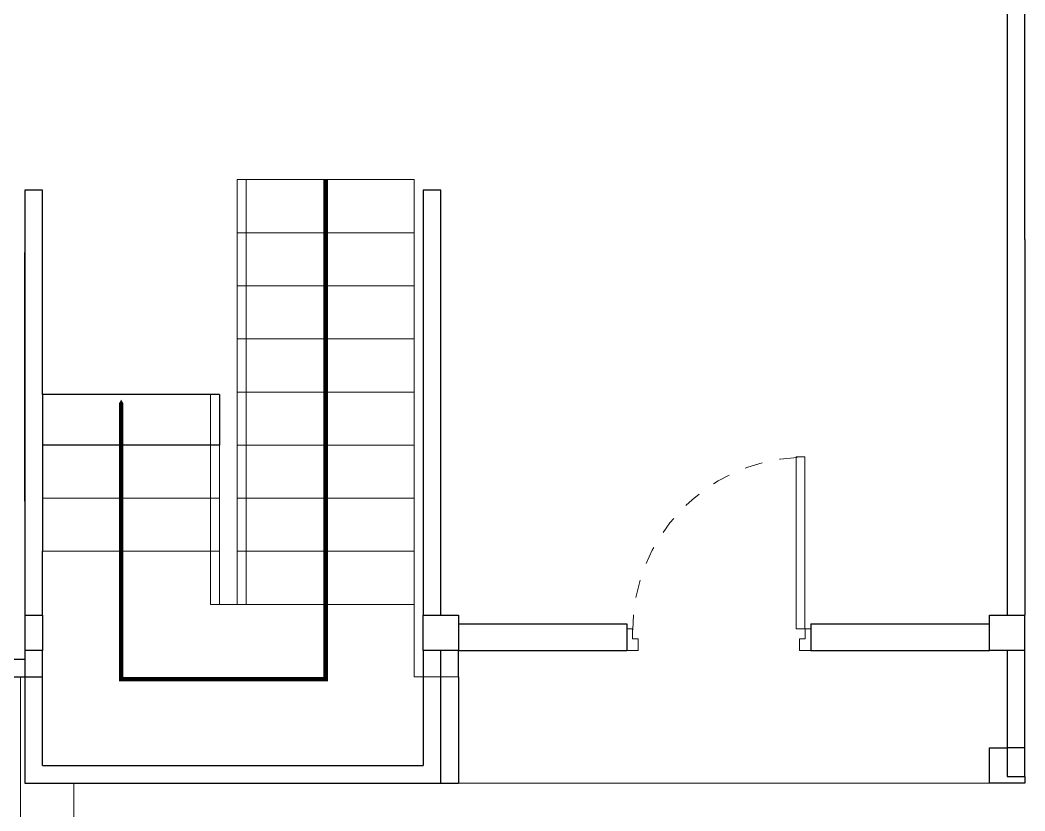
# Model space of a CAD drawing. Header units: metres. Extents: x 6.9 to 88.2, y -7.2 to 15.9.
# Drawn here: x 15.08 to 20.76, y 1.25 to 5.72 of the extents above; entities that cross this region are included whole.
import ezdxf

# ---------------------------------------------------------------- set-up
doc = ezdxf.new("R2010")
doc.units = ezdxf.units.M
doc.linetypes.add('HIDDEN2', pattern=[0.1875, 0.125, -0.0625])
doc.layers.get('0').update_dxf_attribs({"lineweight": 9})
doc.layers.add('A-DOOR', color=1, linetype='Continuous', lineweight=9)
doc.layers.add('walls', color=6, linetype='Continuous')

# ---------------------------------------------------------------- blocks, each defined once
blk = doc.blocks.new('*U39')
at = {"color": 150}
blk.add_lwpolyline([(-0.0277, 0.1), (-0.0277, 0.8947), (-0.0677, 0.8947), (-0.0677, 0.1)], close=True, dxfattribs=at)
for points in [[(-0.85, 0), (-0.7977, 0), (-0.7977, 0.0529), (-0.8239, 0.0529), (-0.8239, 0.1), (-0.85, 0.1)], [(0, 0), (-0.0523, 0), (-0.0523, 0.0529), (-0.0261, 0.0529), (-0.0261, 0.1), (0, 0.1)]]:
    blk.add_lwpolyline(points, dxfattribs=at)
at = {"color": 252, "linetype": 'HIDDEN2', "ltscale": 0.04}
blk.add_arc((-0.0247, 0.0944), 0.7987, 92.8154, 180, dxfattribs=at)
blk = doc.blocks.new('firstfloor')
for p, q in [((17.3077, 4.8194), (16.3077, 4.8194)), ((16.3077, 4.8194), (16.3077, 4.5194)), ((16.3577, 4.8194), (16.3577, 2.4194)), ((17.3077, 4.5194), (17.3077, 4.8194)), ((17.3077, 4.5194), (16.3077, 4.5194)), ((16.3077, 4.5194), (16.3077, 4.2194)), ((17.3077, 4.2194), (17.3077, 4.5194)), ((17.3077, 4.2194), (16.3077, 4.2194)), ((16.3077, 4.2194), (16.3077, 3.9194)), ((17.3077, 3.9194), (17.3077, 4.2194)), ((17.3077, 3.9194), (16.3077, 3.9194)), ((16.3077, 3.9194), (16.3077, 3.6194)), ((17.3077, 3.6194), (17.3077, 3.9194)), ((16.1577, 2.4194), (16.1577, 3.6057)), ((17.3077, 3.6194), (16.3077, 3.6194)), ((16.3077, 3.6194), (16.3077, 3.3194)), ((17.3077, 3.3194), (17.3077, 3.6194)), ((16.2077, 3.0194), (16.2077, 3.3194)), ((17.3077, 3.3194), (16.3077, 3.3194)), ((16.3077, 3.3194), (16.3077, 3.0194)), ((17.3077, 3.0194), (17.3077, 3.3194)), ((16.2077, 3.0194), (15.2077, 3.0194)), ((16.2077, 2.7194), (16.2077, 3.0194)), ((17.3077, 3.0194), (16.3077, 3.0194)), ((16.3077, 3.0194), (16.3077, 2.7194)), ((17.3077, 2.7194), (17.3077, 3.0194)), ((15.2077, 2.7194), (16.2077, 2.7194)), ((16.2077, 2.7194), (16.2077, 2.4194)), ((17.3077, 2.7194), (16.3077, 2.7194)), ((16.3077, 2.7194), (16.3077, 2.4194)), ((17.3077, 2.4194), (17.3077, 2.7194)), ((16.1577, 2.4194), (16.3077, 2.4194)), ((16.3077, 2.4194), (17.3077, 2.4194)), ((17.3077, 2.4194), (17.3077, 2.0094)), ((15.0847, 2.0094), (15.0847, 0.4464)), ((17.3077, 2.0094), (17.3577, 2.0094)), ((17.3577, 2.0094), (17.4577, 2.0094)), ((17.4577, 2.0094), (17.5577, 2.0094)), ((15.3847, 1.4094), (15.3847, 0.4464)), ((17.5577, 1.4094), (20.5577, 1.4094))]:
    blk.add_line(p, q)
blk.add_lwpolyline([(16.8077, 4.8194, 0.025, 0.025, 0), (16.8077, 1.9975, 0.025, 0.025, 0), (15.6524, 1.9975, 0.025, 0.025, 0), (15.6524, 3.486, 0.1103, 0, 0), (15.6524, 3.576, 0, 0, 0)], format="xyseb")
at = {"layer": 'walls'}
for p, q in [((20.6577, 6.9094), (20.6577, 2.3594)), ((20.7577, 4.4804), (20.7577, 6.9094)), ((15.2077, 4.7594), (15.1077, 4.7594)), ((15.1077, 4.7594), (15.1077, 2.3594)), ((15.2077, 3.6057), (15.2077, 4.7594)), ((17.4577, 4.7594), (17.3577, 4.7594)), ((17.3577, 4.7594), (17.3577, 2.3594)), ((17.4577, 2.3594), (17.4577, 4.7594)), ((20.7577, 4.4804), (20.7577, 2.3594)), ((15.1062, 4.4083), (15.1062, 3.0018)), ((15.2077, 3.6057), (15.2077, 3.3194)), ((16.2077, 3.6057), (15.2077, 3.6057)), ((16.2077, 3.6057), (16.2077, 3.3194)), ((16.2077, 3.3194), (15.2077, 3.3194)), ((15.2077, 3.3194), (15.2077, 3.0194)), ((15.2077, 3.0194), (15.2077, 2.7194)), ((15.2077, 2.3594), (15.2077, 2.7194)), ((15.1077, 2.3594), (15.2077, 2.3594)), ((15.1077, 2.3594), (15.1077, 2.1594)), ((15.2077, 2.3594), (15.2077, 2.1594)), ((17.3577, 2.1594), (17.3577, 2.3594)), ((17.3577, 2.3594), (17.4577, 2.3594)), ((17.4577, 2.3594), (17.5577, 2.3594)), ((17.5577, 2.3594), (17.5577, 2.1594)), ((20.5577, 2.1594), (20.5577, 2.3594)), ((20.5577, 2.3594), (20.6577, 2.3594)), ((20.6577, 2.3594), (20.7577, 2.3594)), ((20.7577, 2.1594), (20.7577, 2.3594)), ((17.5577, 2.3094), (18.5099, 2.3094)), ((18.5099, 2.3094), (18.5099, 2.1594)), ((19.5489, 2.3094), (20.5577, 2.3094)), ((19.5489, 2.3094), (19.5489, 2.1594)), ((15.2077, 2.1594), (15.1077, 2.1594)), ((15.1077, 2.1594), (15.1077, 2.1094)), ((15.2077, 2.0094), (15.2077, 2.1594)), ((17.3577, 2.1594), (17.3577, 2.0094)), ((17.4577, 2.1594), (17.3577, 2.1594)), ((17.4577, 2.0094), (17.4577, 2.1594)), ((17.5577, 2.1594), (17.4577, 2.1594)), ((17.5577, 2.0094), (17.5577, 2.1594)), ((17.5577, 2.1594), (18.5099, 2.1594)), ((19.5489, 2.1594), (20.5577, 2.1594)), ((20.6577, 2.1594), (20.5577, 2.1594)), ((20.7577, 2.1594), (20.6577, 2.1594)), ((20.6577, 2.1594), (20.6577, 1.6094)), ((20.7577, 1.6094), (20.7577, 2.1594)), ((15.016, 2.1094), (15.1077, 2.1094)), ((15.1077, 2.1094), (15.1077, 2.0094)), ((15.016, 2.0094), (15.0847, 2.0094)), ((15.0847, 2.0094), (15.1077, 2.0094)), ((15.1077, 2.0094), (15.2077, 2.0094)), ((15.1077, 2.0094), (15.1077, 1.4094)), ((15.2077, 1.5094), (15.2077, 2.0094)), ((17.3577, 2.0094), (17.3577, 1.5094)), ((17.4577, 1.4094), (17.4577, 2.0094)), ((17.5577, 2.0094), (17.5577, 1.4094)), ((20.5577, 1.6094), (20.6577, 1.6094)), ((20.5577, 1.4094), (20.5577, 1.6094)), ((20.7577, 1.6094), (20.6577, 1.6094)), ((20.6577, 1.6094), (20.6577, 1.4464)), ((20.7577, 1.4464), (20.7577, 1.6094)), ((15.2077, 1.5094), (17.3577, 1.5094)), ((20.6577, 1.4464), (20.7577, 1.4464)), ((20.7577, 1.4464), (20.7577, 1.4094)), ((15.1077, 1.4094), (15.2077, 1.4094)), ((15.2077, 1.4094), (15.3847, 1.4094)), ((15.3847, 1.4094), (17.3577, 1.4094)), ((17.3577, 1.4094), (17.4577, 1.4094)), ((17.4577, 1.4094), (17.5577, 1.4094)), ((20.7577, 1.4094), (20.5577, 1.4094))]:
    blk.add_line(p, q, dxfattribs=at)
at = {"layer": 'A-DOOR', "color": 150, "xscale": 1.22236950788011, "yscale": 1.22236950788011, "zscale": 1.22236950788011}
blk.add_blockref('*U39', (19.5489, 2.1594), dxfattribs=at)

msp = doc.modelspace()

# ---------------------------------------------------------------- block references
msp.add_blockref('firstfloor', (0, 0))

doc.saveas('drawing.dxf')
